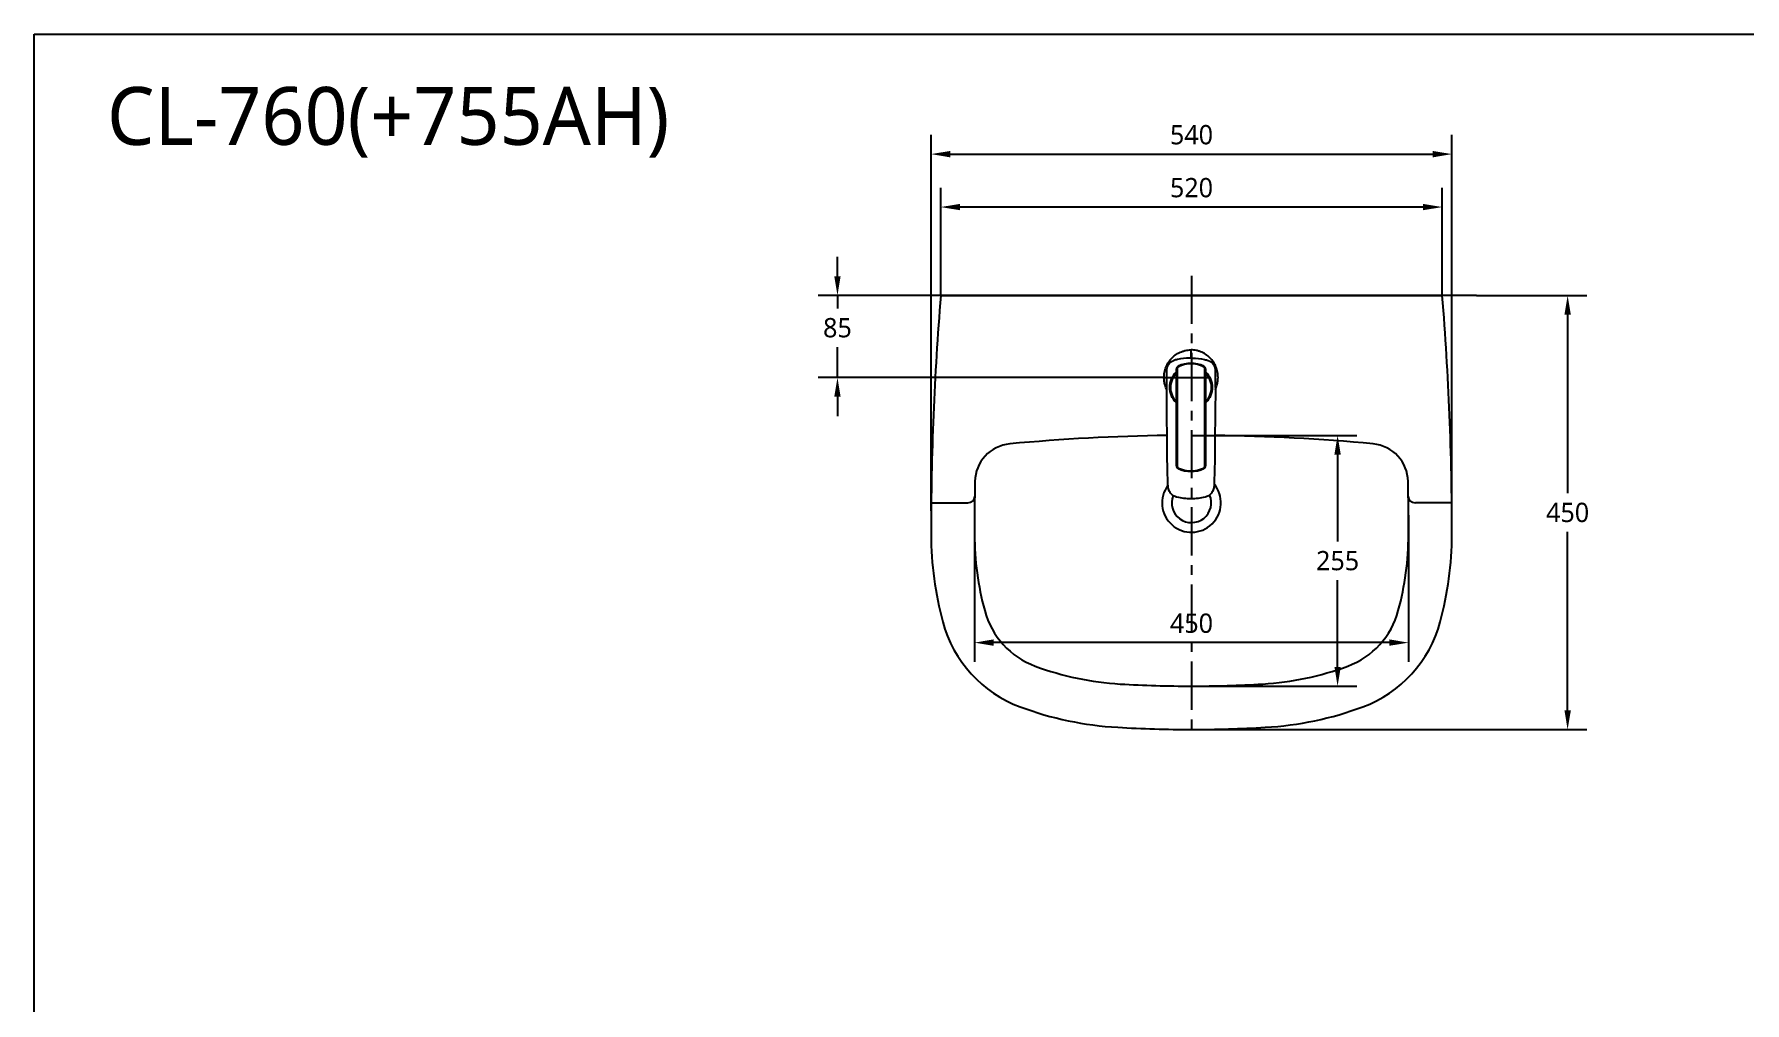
# Model space of a CAD drawing. Extents: x 6362 to 12807, y 0 to 2100.
# Drawn here: x 6362 to 8135, y 1096 to 2100 of the extents above; entities that cross this region are included whole.
import ezdxf

# ---------------------------------------------------------------- set-up
doc = ezdxf.new("R2010")
doc.units = 0
doc.header["$LTSCALE"] = 20
doc.header["$MEASUREMENT"] = 0
doc.linetypes.add('CENTER', pattern=[2, 1.25, -0.25, 0.25, -0.25])
doc.layers.get('0').update_dxf_attribs({"linetype": 'CONTINUOUS'})
doc.layers.get('DEFPOINTS').update_dxf_attribs({"linetype": 'CONTINUOUS'})
for name, color, linetype in [('1', 1, 'CONTINUOUS'), ('3', 3, 'CONTINUOUS'), ('5', 5, 'CONTINUOUS'), ('7', 7, 'CONTINUOUS'), ('CENTER', 2, 'CENTER')]:
    doc.layers.add(name, color=color, linetype=linetype)
doc.styles.add('GHS', font='txt.shx', dxfattribs={"bigfont": 'ghs.shx'})
doc.styles.get("Standard").update_dxf_attribs({"font": 'NanumGothic.ttf'})
doc.dimstyles.get("Standard").update_dxf_attribs({"dimtxt": 2.5, "dimasz": 2, "dimexe": 2, "dimexo": 1, "dimgap": 1.5, "dimtad": 1, "dimdec": 0, "dimlfac": 10, "dimrnd": 0.5, "dimzin": 0, "dimdsep": 46, "dimtxsty": 'Standard', "dimcen": 0, "dimclrt": 2, "dimadec": 0, "dimazin": 0, "dimtfac": 1, "dimtdec": 0, "dimtmove": 0, "dimatfit": 3, "dimfxl": 1, "dimtolj": 1, "dimtzin": 0, "dimarcsym": 0})

# ---------------------------------------------------------------- blocks, each defined once
blk = doc.blocks.new('*D43')
at = {"layer": '3', "color": 3, "lineweight": -2, "transparency": 16777216}
for p, q in [((7301.6, 1829.1), (7301.6, 1940.8)), ((7821.6, 1829.1), (7821.6, 1940.8)), ((7801.6, 1920.8), (7321.6, 1920.8))]:
    blk.add_line(p, q, dxfattribs=at)
at = {"layer": '3', "color": 3, "transparency": 16777216}
for points in [[(7321.6, 1924.1), (7321.6, 1917.5), (7301.6, 1920.8)], [(7801.6, 1924.1), (7801.6, 1917.5), (7821.6, 1920.8)]]:
    blk.add_solid(points, dxfattribs=at)
at = {"layer": 'DEFPOINTS', "color": 0, "transparency": 16777216}
for p in [(7301.6, 1920.8), (7301.6, 1829.1), (7821.6, 1829.1)]:
    blk.add_point(p, dxfattribs=at)
at = {"layer": '3', "color": 2, "transparency": 16777216, "insert": (7561.6, 1940.8), "char_height": 20, "attachment_point": 5}
blk.add_mtext('\\A1;520', dxfattribs=at)
blk = doc.blocks.new('*D44')
at = {"color": 3, "lineweight": -2, "transparency": 16777216}
for p, q in [((7561.6, 1684.1), (7733.1, 1684.1)), ((7713.1, 1664.1), (7713.1, 1574.1)), ((7713.1, 1444.1), (7713.1, 1534.1)), ((7561.6, 1424.1), (7733.1, 1424.1))]:
    blk.add_line(p, q, dxfattribs=at)
at = {"color": 3, "transparency": 16777216}
for points in [[(7709.8, 1664.1), (7716.4, 1664.1), (7713.1, 1684.1)], [(7709.8, 1444.1), (7716.4, 1444.1), (7713.1, 1424.1)]]:
    blk.add_solid(points, dxfattribs=at)
at = {"layer": 'DEFPOINTS', "color": 0, "transparency": 16777216}
for p in [(7561.6, 1684.1), (7561.6, 1424.1), (7713.1, 1424.1)]:
    blk.add_point(p, dxfattribs=at)
at = {"color": 2, "transparency": 16777216, "insert": (7713.1, 1554.1), "char_height": 20, "attachment_point": 5}
blk.add_mtext('\\A1;255', dxfattribs=at)
blk = doc.blocks.new('*D45')
at = {"layer": '1', "color": 3, "lineweight": -2, "transparency": 16777216}
for p, q in [((7336.6, 1601.3), (7336.6, 1449.2)), ((7786.6, 1601.3), (7786.6, 1449.2)), ((7766.6, 1469.2), (7356.6, 1469.2))]:
    blk.add_line(p, q, dxfattribs=at)
at = {"layer": '1', "color": 3, "transparency": 16777216}
for points in [[(7356.6, 1472.6), (7356.6, 1465.9), (7336.6, 1469.2)], [(7766.6, 1472.6), (7766.6, 1465.9), (7786.6, 1469.2)]]:
    blk.add_solid(points, dxfattribs=at)
at = {"layer": 'DEFPOINTS', "color": 0, "transparency": 16777216}
for p in [(7336.6, 1601.3), (7786.6, 1601.3), (7336.6, 1469.2)]:
    blk.add_point(p, dxfattribs=at)
at = {"layer": '1', "color": 2, "transparency": 16777216, "insert": (7561.6, 1489.2), "char_height": 20, "attachment_point": 5}
blk.add_mtext('\\A1;450', dxfattribs=at)
blk = doc.blocks.new('*D46')
at = {"layer": '1', "color": 3, "lineweight": -2, "transparency": 16777216}
for p, q in [((7291.6, 1605.8), (7291.6, 1995.7)), ((7831.6, 1601.2), (7831.6, 1995.7)), ((7311.6, 1975.7), (7811.6, 1975.7))]:
    blk.add_line(p, q, dxfattribs=at)
at = {"layer": '1', "color": 3, "transparency": 16777216}
for points in [[(7311.6, 1979), (7311.6, 1972.3), (7291.6, 1975.7)], [(7811.6, 1979), (7811.6, 1972.3), (7831.6, 1975.7)]]:
    blk.add_solid(points, dxfattribs=at)
at = {"layer": 'DEFPOINTS', "color": 0, "transparency": 16777216}
for p in [(7831.6, 1975.7), (7291.6, 1605.8), (7831.6, 1601.2)]:
    blk.add_point(p, dxfattribs=at)
at = {"layer": '1', "color": 2, "transparency": 16777216, "insert": (7561.6, 1995.7), "char_height": 20, "attachment_point": 5}
blk.add_mtext('\\A1;540', dxfattribs=at)
blk = doc.blocks.new('*D50')
at = {"color": 3, "lineweight": -2, "transparency": 16777216}
for p, q in [((7194.5, 1849.1), (7194.5, 1869.1)), ((7241.6, 1829.1), (7174.5, 1829.1)), ((7194.5, 1829.1), (7194.5, 1815.6)), ((7194.5, 1744.1), (7194.5, 1775.6)), ((7532.4, 1744.1), (7174.5, 1744.1)), ((7194.5, 1724.1), (7194.5, 1704.1))]:
    blk.add_line(p, q, dxfattribs=at)
at = {"color": 3, "transparency": 16777216}
for points in [[(7191.2, 1849.1), (7197.8, 1849.1), (7194.5, 1829.1)], [(7191.2, 1724.1), (7197.8, 1724.1), (7194.5, 1744.1)]]:
    blk.add_solid(points, dxfattribs=at)
at = {"layer": 'DEFPOINTS', "color": 0, "transparency": 16777216}
for p in [(7194.5, 1829.1), (7241.6, 1829.1), (7532.4, 1744.1)]:
    blk.add_point(p, dxfattribs=at)
at = {"color": 2, "transparency": 16777216, "insert": (7194.5, 1795.6), "char_height": 20, "attachment_point": 5}
blk.add_mtext('\\A1;85', dxfattribs=at)
blk = doc.blocks.new('*D60')
at = {"color": 3, "lineweight": -2, "transparency": 16777216}
for p, q in [((7857.2, 1829.1), (7971.6, 1829.1)), ((7951.6, 1809.1), (7951.6, 1624.1)), ((7951.6, 1399.1), (7951.6, 1584.1)), ((7561.6, 1379.1), (7971.6, 1379.1))]:
    blk.add_line(p, q, dxfattribs=at)
at = {"color": 3, "transparency": 16777216}
for points in [[(7948.3, 1809.1), (7955, 1809.1), (7951.6, 1829.1)], [(7948.3, 1399.1), (7955, 1399.1), (7951.6, 1379.1)]]:
    blk.add_solid(points, dxfattribs=at)
at = {"layer": 'DEFPOINTS', "color": 0, "transparency": 16777216}
for p in [(7857.2, 1829.1), (7951.6, 1829.1), (7561.6, 1379.1)]:
    blk.add_point(p, dxfattribs=at)
at = {"color": 2, "transparency": 16777216, "insert": (7951.6, 1604.1), "char_height": 20, "attachment_point": 5}
blk.add_mtext('\\A1;450', dxfattribs=at)

msp = doc.modelspace()

# ---------------------------------------------------------------- linework, layer by layer
msp.add_line((7301.61722, 1829.14283), (7821.61722, 1829.14283))
at = {"color": 7}
for radius, start, end in [(30.5, 143.11874495, 39.84158025), (20.5, 158.32519445, 23.43532613)]:
    msp.add_arc((7561.61722, 1614.14283), radius, start, end, dxfattribs=at)
at = {"layer": '1'}
msp.add_line((7857.20253, 1829.14283), (7241.61722, 1829.14283), dxfattribs=at)
at = {"layer": '1', "color": 7, "linetype": 'Continuous'}
for p, q in [((7546.10612, 1752.99155), (7546.10612, 1753.03518)), ((7546.10612, 1652.51015), (7546.10612, 1752.99155)), ((7546.60612, 1752.98282), (7546.60612, 1652.50142)), ((7547.77771, 1755.72462), (7547.77771, 1755.68099)), ((7574.43454, 1755.68099), (7574.43454, 1755.72462)), ((7575.60612, 1652.50142), (7575.60612, 1752.98282)), ((7576.10612, 1753.03518), (7576.10612, 1752.99155)), ((7576.10612, 1752.99155), (7576.10612, 1652.51015)), ((7539.80613, 1734.36976), (7539.80613, 1734.19545)), ((7539.80613, 1734.02114), (7539.80613, 1733.71609)), ((7582.40612, 1734.19545), (7582.40612, 1734.36976)), ((7582.40612, 1733.71609), (7582.40612, 1734.02114))]:
    msp.add_line(p, q, dxfattribs=at)
for centre, major_axis, ratio, start_param, end_param in [((7561.10612, 1728.74052), (30.1, 0), 0.999848, 1.1120722764, 2.0295203772), ((7561.10612, 1728.69689), (-30.1, 0), 0.999848, 4.25366493, 5.1711130308), ((7561.10612, 1728.68817), (29.6, 0), 0.999848, 1.1120722764, 2.0295203772), ((7561.10612, 1734.02114), (-21.3, 0), 0.996195, 5.4937619843, 6.2831853072), ((7561.10612, 1733.71609), (-21.3, 0), 0.996195, 5.4937619843, 6.2831853072), ((7561.10612, 1734.19545), (-21.3, 0), 0.996195, 5.8189168335, 6.2831853072), ((7561.10612, 1734.36976), (-21.3, 0), 0.996195, 6.0155608798, 6.2831853072), ((7549.10612, 1753.03518), (3, 0), 0.999848, 2.0295203772, 3.1415926536), ((7549.10612, 1752.99155), (-3, 0), 0.999848, 5.1711130308, 6.2831853072), ((7546.60612, 1752.99155), (0.5, 0), 0.017452, 3.1415926536, 4.7123889804), ((7549.10612, 1752.98282), (2.5, 0), 0.999848, 2.0295203772, 3.1415926536), ((7547.99911, 1755.23275), (-0.22138, 0.44832), 0.007728, 0.0156492517, 1.5864455785), ((7574.21313, 1755.23275), (0.22138, 0.44832), 0.007728, 4.6967397287, 6.2675360555), ((7573.10612, 1752.98282), (2.5, 0), 0.999848, 0, 1.1120722764), ((7573.10612, 1753.03518), (3, 0), 0.999848, 0, 1.1120722764), ((7573.10612, 1752.99155), (-3, 0), 0.999848, 3.1415926536, 4.25366493), ((7575.60612, 1752.99155), (0.5, 0), 0.017452, 4.7123889804, 6.2831853072), ((7561.10612, 1733.71609), (-21.3, 0), 0.996195, 2.3520711434, 3.9310159553), ((7561.10612, 1734.02114), (-21.3, 0), 0.996195, 3.1415926325, 3.9116755375), ((7561.10612, 1734.19545), (-21.3, 0), 0.996195, 3.1415926325, 3.4862842697), ((7561.10612, 1734.36976), (-21.3, 0), 0.996195, 3.1415926325, 3.4531993677), ((7561.10612, 1734.51768), (-21.4, 0), 0.996167, 6.2604087729, 6.2831853072), ((7561.10612, 1734.51768), (-21.4, 0), 0.996167, 0, 0.1433351484), ((7561.10612, 1733.71609), (-21.3, 0), 0.996195, 0, 0.7895214891), ((7561.10612, 1734.51768), (21.5, 0), 0.996167, 6.0138918981, 6.2831853072), ((7561.10612, 1734.51768), (-21.4, 0), 0.996167, 2.9982575117, 3.2607768367), ((7549.10612, 1652.51015), (-3, 0), 0.999848, 0, 1.1120722764), ((7546.60612, 1652.51015), (0.5, 0), 0.017452, 3.1415926536, 4.7123889804), ((7549.10612, 1652.50142), (2.5, 0), 0.999848, 3.1415926536, 4.25366493), ((7547.99911, 1650.26894), (0.22138, 0.44832), 0.007728, 3.1259434019, 4.6967397287), ((7561.10612, 1676.8048), (-30.1, 0), 0.999848, 1.1120722764, 2.0295203772), ((7561.10612, 1676.79607), (29.6, 0), 0.999848, 4.25366493, 5.1711130308), ((7573.10612, 1652.50142), (2.5, 0), 0.999848, 5.1711130308, 6.2831853072), ((7574.21313, 1650.26894), (-0.22138, 0.44832), 0.007728, 1.5864455785, 3.1572419053), ((7573.10612, 1652.51015), (-3, 0), 0.999848, 2.0295203772, 3.1415926536), ((7575.60612, 1652.51015), (0.5, 0), 0.017452, 4.7123889804, 6.2831853072)]:
    msp.add_ellipse(centre, major_axis=major_axis, ratio=ratio, start_param=start_param, end_param=end_param, dxfattribs=at)
for points, knots in [([(7535.87297, 1731.76436), (7535.81141, 1731.89488), (7535.3705, 1732.84835), (7534.64482, 1734.67297), (7534.00444, 1736.86539), (7533.61657, 1738.65641), (7533.31332, 1740.46846), (7533.00703, 1743.68454), (7533.18475, 1747.4174), (7533.90316, 1751.10187), (7534.9802, 1754.71667), (7536.99243, 1759.03427), (7540.40974, 1763.66973), (7544.71613, 1767.54515), (7548.90905, 1769.98175), (7552.06878, 1771.20529), (7553.92341, 1771.75985), (7556.74649, 1772.44462), (7559.16851, 1772.70231), (7561.10612, 1772.70231)], [0, 0, 0, 0, 0.0079032457, 0.0575080856, 0.1071129256, 0.1319153456, 0.1567177655, 0.2063226055, 0.3055322854, 0.3551371254, 0.4047419654, 0.5039516453, 0.6031613252, 0.7023710051, 0.801580685, 0.851185525, 0.875987945, 0.900790365, 1, 1, 1, 1]), ([(7536.06385, 1751.10853), (7536.10009, 1753.43175), (7536.64953, 1755.73759), (7539.15561, 1759.66118), (7541.08478, 1761.13898), (7543.33725, 1761.77669)], [0, 0, 0, 0, 0.5, 0.5, 1, 1, 1, 1]), ([(7561.01949, 1764.22727), (7560.52237, 1764.22749), (7560.02526, 1764.22199), (7555.3013, 1764.11519), (7551.08383, 1763.6049), (7545.7418, 1762.42023), (7544.53461, 1762.11569), (7543.33725, 1761.77669)], [0, 0, 0, 0, 0.0832697347, 0.0832697347, 0.7914920611, 0.7914920611, 1, 1, 1, 1]), ([(7561.01949, 1764.22727), (7561.04837, 1764.22726), (7561.07724, 1764.22725), (7561.135, 1764.22725), (7561.16388, 1764.22726), (7561.19276, 1764.22727)], [0, 0, 0, 0, 0.4999999501, 0.4999999501, 1, 1, 1, 1]), ([(7561.10612, 1764.19447), (7561.10612, 1764.21203), (7561.10612, 1764.42519), (7561.10612, 1764.83765), (7561.10612, 1766.04162), (7561.10612, 1767.90265), (7561.10612, 1769.95597), (7561.10612, 1771.52231), (7561.10612, 1772.30928), (7561.10612, 1772.70231)], [0, 0, 0, 0, 0.0063765733, 0.0773496752, 0.1483227771, 0.4322151847, 0.7161075924, 0.8580537962, 1, 1, 1, 1]), ([(7586.33928, 1731.76435), (7586.40083, 1731.89487), (7586.84176, 1732.84834), (7587.56743, 1734.67296), (7588.2078, 1736.86539), (7588.59568, 1738.6564), (7588.89893, 1740.46845), (7589.20521, 1743.68453), (7589.02749, 1747.4174), (7588.30909, 1751.10186), (7587.23205, 1754.71667), (7585.21981, 1759.03426), (7581.8025, 1763.66972), (7577.49612, 1767.54514), (7573.30319, 1769.98174), (7570.14347, 1771.20529), (7568.28883, 1771.75985), (7565.46576, 1772.44462), (7563.04374, 1772.70231), (7561.10612, 1772.70231)], [0, 0, 0, 0, 0.0079032457, 0.0575080856, 0.1071129256, 0.1319153456, 0.1567177655, 0.2063226055, 0.3055322854, 0.3551371254, 0.4047419654, 0.5039516453, 0.6031613252, 0.7023710051, 0.801580685, 0.851185525, 0.875987945, 0.900790365, 1, 1, 1, 1]), ([(7561.19276, 1764.22727), (7561.68988, 1764.22749), (7562.18699, 1764.22199), (7566.91095, 1764.11519), (7571.12842, 1763.6049), (7576.47045, 1762.42023), (7577.67764, 1762.11569), (7578.875, 1761.77669)], [0, 0, 0, 0, 0.0832697301, 0.0832697301, 0.7914920601, 0.7914920601, 1, 1, 1, 1]), ([(7578.875, 1761.77669), (7581.12797, 1761.13883), (7583.07263, 1759.64046), (7585.55795, 1755.74071), (7586.11217, 1753.43066), (7586.1484, 1751.10853)], [0, 0, 0, 0, 0.5, 0.5, 1, 1, 1, 1]), ([(7536.35527, 1686.76444), (7536.31523, 1688.38803), (7536.11125, 1697.2027), (7535.87323, 1713.21666), (7535.84639, 1733.0421), (7535.97902, 1745.672), (7536.06385, 1751.10852)], [0, 0, 0, 0, 0.0757276378, 0.4111013698, 0.7464751018, 1, 1, 1, 1]), ([(7546.08177, 1717.83462), (7545.90146, 1718.0021), (7543.65559, 1720.16207), (7540.28555, 1725.25214), (7538.51641, 1733.84349), (7540.28555, 1742.43484), (7543.65519, 1747.5243), (7545.90042, 1749.68387), (7546.08019, 1749.85088)], [0, 0, 0, 0, 0.0205573878, 0.2602936828, 0.500029981, 0.7397662792, 0.9795025743, 1, 1, 1, 1]), ([(7546.11247, 1749.23311), (7544.69868, 1747.86158), (7541.14048, 1743.32466), (7538.60012, 1733.88729), (7540.97448, 1725.0713), (7543.94658, 1720.91514), (7544.82837, 1719.89771)], [0, 0, 0, 0, 0.1822338912, 0.5288018467, 0.8753698073, 1, 1, 1, 1]), ([(7576.0079, 1718.44435), (7576.23504, 1718.66263), (7580.26474, 1722.71737), (7584.3795, 1732.94669), (7580.77226, 1743.99427), (7577.0457, 1748.31018), (7576.13567, 1749.19445)], [0, 0, 0, 0, 0.0276047619, 0.5005743768, 0.8884228338, 1, 1, 1, 1]), ([(7576.13206, 1749.85088), (7576.31183, 1749.68388), (7578.55706, 1747.5243), (7581.92669, 1742.43484), (7583.69584, 1733.84349), (7581.92669, 1725.25214), (7578.55666, 1720.16207), (7576.3108, 1718.0021), (7576.13048, 1717.83462)], [0, 0, 0, 0, 0.020497447, 0.260233742, 0.4999700402, 0.7397063384, 0.9794426335, 1, 1, 1, 1]), ([(7586.1484, 1751.10852), (7586.23323, 1745.672), (7586.36586, 1733.0421), (7586.33902, 1713.21666), (7586.10099, 1697.2027), (7585.89701, 1688.38803), (7585.85698, 1686.76444)], [0, 0, 0, 0, 0.2535248982, 0.5888986302, 0.9242723622, 1, 1, 1, 1]), ([(7536.24912, 1674.67446), (7536.23925, 1675.68203), (7536.25507, 1677.69735), (7536.3027, 1679.71202), (7536.3466, 1681.72678), (7536.38676, 1683.74164), (7536.38012, 1685.75713), (7536.35527, 1686.76444)], [0, 0, 0, 0, 0.25, 0.5, 0.5, 0.75, 1, 1, 1, 1]), ([(7585.85698, 1686.76444), (7585.83213, 1685.75713), (7585.82548, 1683.74164), (7585.86565, 1681.72678), (7585.90955, 1679.71202), (7585.95718, 1677.69735), (7585.973, 1675.68203), (7585.96312, 1674.67446)], [0, 0, 0, 0, 0.25, 0.5, 0.5, 0.75, 1, 1, 1, 1]), ([(7537.25525, 1631.50601), (7537.04012, 1637.34736), (7536.63176, 1650.37856), (7536.357, 1664.77097), (7536.2624, 1673.31837), (7536.24912, 1674.67446)], [0, 0, 0, 0, 0.4061200197, 0.9057784797, 1, 1, 1, 1]), ([(7585.96312, 1674.67446), (7585.94984, 1673.31837), (7585.85525, 1664.77097), (7585.58049, 1650.37856), (7585.17213, 1637.34736), (7584.957, 1631.50601)], [0, 0, 0, 0, 0.0942215203, 0.5938799803, 1, 1, 1, 1]), ([(7546.56897, 1619.9741), (7546.24424, 1620.04722), (7545.60106, 1620.22104), (7544.34945, 1620.67766), (7542.86818, 1621.44757), (7541.27517, 1622.65993), (7539.90756, 1624.11959), (7538.79652, 1625.78105), (7537.96547, 1627.59742), (7537.43125, 1629.52116), (7537.27967, 1630.84313), (7537.25526, 1631.50596)], [0, 0, 0, 0, 0.0624998655, 0.1250000708, 0.2500004815, 0.3750008921, 0.5000013027, 0.6250017134, 0.750002124, 0.8750025346, 1, 1, 1, 1]), ([(7584.95699, 1631.50598), (7584.93258, 1630.84315), (7584.781, 1629.52117), (7584.24678, 1627.59742), (7583.41573, 1625.78105), (7582.30469, 1624.11959), (7580.93708, 1622.65993), (7579.34407, 1621.44757), (7577.8628, 1620.67766), (7576.61119, 1620.22104), (7575.96801, 1620.04722), (7575.64328, 1619.9741)], [0, 0, 0, 0, 0.1249984036, 0.2499986802, 0.3749989568, 0.4999992334, 0.62499951, 0.7499997866, 0.8750000632, 0.9375002015, 1, 1, 1, 1])]:
    msp.add_open_spline(points, degree=3, knots=knots, dxfattribs=at)
for points in [[(7561.10612, 1618.35373), (7556.19973, 1618.35373), (7551.35434, 1618.8967), (7546.56897, 1619.9741)], [(7575.64328, 1619.9741), (7570.85791, 1618.8967), (7566.01251, 1618.35373), (7561.10612, 1618.35373)]]:
    msp.add_open_spline(points, degree=3, dxfattribs=at)
at = {"layer": '5', "color": 212}
msp.add_lwpolyline([(6361.61722, 2100), (9461.61722, 2100), (9461.61722, 0), (6361.61722, 0)], close=True, dxfattribs=at)
at = {"layer": '7'}
for p, q in [((7301.61722, 1829.14283), (7561.61722, 1829.14283)), ((7821.61722, 1829.14283), (7561.61722, 1829.14283)), ((7291.72658, 1614.14283), (7329.41543, 1614.14283)), ((7831.50787, 1614.14283), (7793.81901, 1614.14283))]:
    msp.add_line(p, q, dxfattribs=at)
for centre, radius, start, end in [((10248.44447, 1586.16828), 2956.82727, 175.28645717, 180.09635194), ((4874.78997, 1586.16828), 2956.82727, 359.90364806, 4.71354283), ((7377.03042, 1635.43157), 40, 95.40394958, 178.94010262), ((7561.61722, -315.85717), 2000, 90.72310281, 95.40394958), ((7561.61722, -315.85717), 2000, 84.59605042, 89.30618554), ((7746.20403, 1635.43157), 40, 1.05989738, 84.59605042), ((10308.27188, 1586.20892), 2971.65465, 179.03663828, 180.09507083), ((4814.96257, 1586.20892), 2971.65465, 359.90492917, 0.96336172), ((7329.80471, 1621.14283), 7, 270, 359.29290561), ((7793.42974, 1621.14283), 7, 180.70709439, 270), ((7641.6208, 1581.83485), 350, 180.10459576, 195.10195565), ((7641.6208, 1581.83485), 305, 180.10459576, 195.10195565), ((7481.61364, 1581.83485), 305, 344.89804435, 359.89540424), ((7481.61364, 1581.83485), 350, 344.89804435, 359.89540424), ((7429.21878, 1524.5166), 130, 195.10195565, 249.65264911), ((7429.21878, 1524.5166), 85, 195.10195565, 249.65264911), ((7694.01566, 1524.5166), 85, 290.34735089, 344.89804435), ((7694.01566, 1524.5166), 130, 290.34735089, 344.89804435), ((7505.71512, 1730.78902), 305, 249.65264911, 266.62652022), ((7617.51932, 1730.78902), 305, 273.37347978, 290.34735089), ((7561.61722, 2679.14283), 1255, 266.62652022, 270), ((7561.61722, 2679.14283), 1255, 270, 273.37347978), ((7505.71512, 1730.78902), 350, 249.65264911, 266.62652022), ((7617.51932, 1730.78902), 350, 273.37347978, 290.34735089), ((7561.61722, 2679.14283), 1300, 266.62652022, 270), ((7561.61722, 2679.14283), 1300, 270, 273.37347978)]:
    msp.add_arc(centre, radius, start, end, dxfattribs=at)
at = {"layer": 'CENTER', "color": 1, "linetype": 'CENTER', "ltscale": 2}
for p, q in [((7561.61722, 1849.6346), (7561.61722, 1371.83073)), ((7531.81554, 1744.14283), (7591.4189, 1744.14283))]:
    msp.add_line(p, q, dxfattribs=at)

# ---------------------------------------------------------------- texts
at = {"insert": (6437.00918, 2045.27793), "char_height": 60, "width": 460, "attachment_point": 1, "style": 'GHS'}
msp.add_mtext('{\\fNanumGothic|b0|i0|c0|p50;CL-760(+755AH)}', dxfattribs=at)

# ---------------------------------------------------------------- dimensions: what is measured, and where the dimension line sits
dim = msp.add_linear_dim(base=(7194.50612, 1829.14283), p1=(7532.41328, 1744.14283), p2=(7241.61722, 1829.14283), angle=90, dimstyle='Standard', override={"dimtxt": 20, "dimasz": 20, "dimexe": 20, "dimexo": 0, "dimgap": 10, "dimtih": 1, "dimtoh": 1, "dimdec": 4, "dimlfac": 1, "dimzin": 8, "dimclrd": 3, "dimclre": 3, "dimtdec": 4, "dimarcsym": 1})
dim.commit()
dim.dimension.update_dxf_attribs({"geometry": '*D50', "text_midpoint": (7194.50612, 1795.64283), "dimtype": 160})
dim = msp.add_linear_dim(base=(7951.61722, 1829.14283), p1=(7561.61722, 1379.14283), p2=(7857.20253, 1829.14283), angle=90, dimstyle='Standard', override={"dimtxt": 20, "dimasz": 20, "dimexe": 20, "dimexo": 0, "dimgap": 10, "dimtih": 1, "dimtoh": 1, "dimdec": 4, "dimlfac": 1, "dimzin": 8, "dimclrd": 3, "dimclre": 3, "dimtdec": 4, "dimarcsym": 1})
dim.commit()
dim.dimension.update_dxf_attribs({"geometry": '*D60', "text_midpoint": (7951.61722, 1604.14283)})
dim = msp.add_linear_dim(base=(7713.08373, 1424.14283), p1=(7561.61722, 1684.14283), p2=(7561.61722, 1424.14283), angle=90, text='255', dimstyle='Standard', override={"dimtxt": 20, "dimasz": 20, "dimexe": 20, "dimexo": 0, "dimgap": 10, "dimtih": 1, "dimtoh": 1, "dimdec": 4, "dimlfac": 1, "dimzin": 8, "dimclrd": 3, "dimclre": 3, "dimtdec": 4, "dimarcsym": 1})
dim.commit()
dim.dimension.update_dxf_attribs({"geometry": '*D44', "text_midpoint": (7713.08373, 1554.14283), "dimtype": 160})
at = {"layer": '1'}
for base, p1, p2, picture, middle in [((7831.61306, 1975.67479), (7291.61722, 1605.75976), (7831.61306, 1601.19591), '*D46', (7561.61514, 1975.67479)), ((7336.62131, 1469.23514), (7786.61313, 1601.27806), (7336.62131, 1601.27806), '*D45', (7561.61722, 1469.23514))]:
    dim = msp.add_linear_dim(base=base, p1=p1, p2=p2, dimstyle='Standard', override={"dimtxt": 20, "dimasz": 20, "dimexe": 20, "dimexo": 0, "dimgap": 10, "dimdec": 4, "dimlfac": 1, "dimzin": 8, "dimclrd": 3, "dimclre": 3, "dimtdec": 4}, dxfattribs=at)
    dim.commit()
    dim.dimension.update_dxf_attribs({"geometry": picture, "text_midpoint": middle, "dimtype": 160})
at = {"layer": '3'}
dim = msp.add_linear_dim(base=(7301.61722, 1920.81192), p1=(7821.61722, 1829.14283), p2=(7301.61722, 1829.14283), dimstyle='Standard', override={"dimtxt": 20, "dimasz": 20, "dimexe": 20, "dimexo": 0, "dimgap": 10, "dimdec": 4, "dimlfac": 1, "dimzin": 8, "dimclrd": 3, "dimclre": 3, "dimtdec": 4}, dxfattribs=at)
dim.commit()
dim.dimension.update_dxf_attribs({"geometry": '*D43', "text_midpoint": (7561.61722, 1920.81192), "dimtype": 160})

doc.saveas('drawing.dxf')
